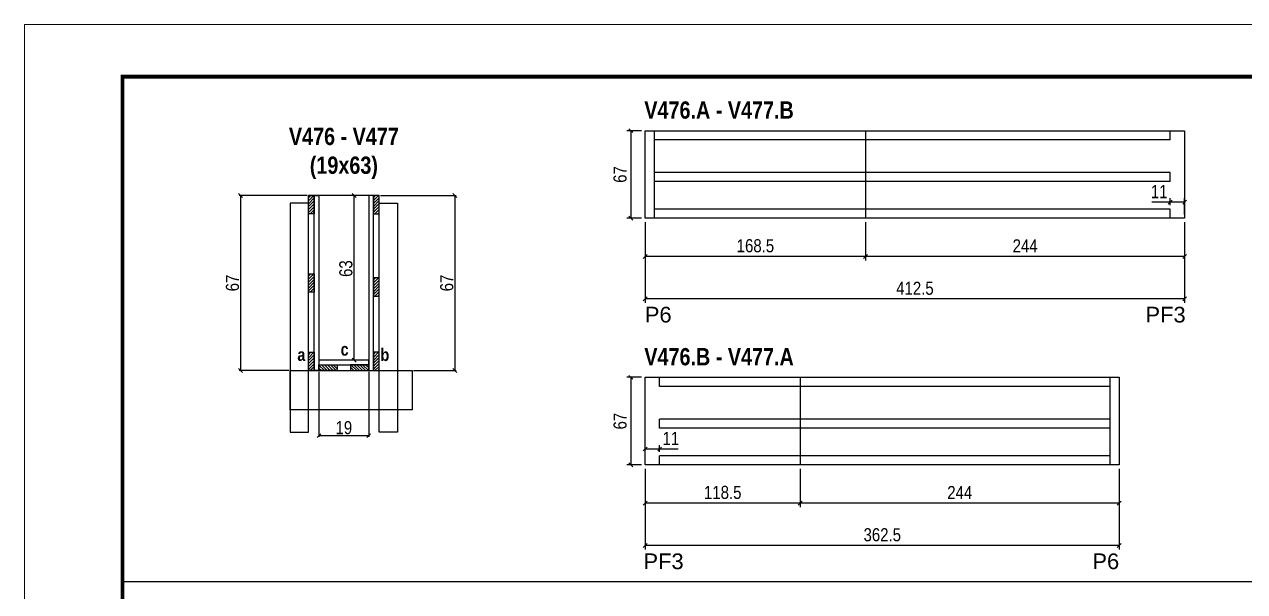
# Model space of a CAD drawing. Extents: x 3309 to 9563, y -2522 to 14608.
# Drawn here: x 8078 to 9011, y 9580 to 10014 of the extents above; entities that cross this region are included whole.
import ezdxf

# ---------------------------------------------------------------- set-up
doc = ezdxf.new("R2010")
doc.units = 0
doc.linetypes.add('DASHED', pattern=[0.75, 0.5, -0.25])
for name, color, linetype in [('5', 5, 'Continuous'), ('COTA', 241, 'Continuous'), ('detalhes', 4, 'Continuous'), ('NOMENCLATURA', 7, 'Continuous'), ('Painéis', 200, 'Continuous'), ('SARR_2.2x7', 40, 'Continuous'), ('SARR_3.5x7', 81, 'Continuous')]:
    doc.layers.add(name, color=color, linetype=linetype)
for name, color, linetype, lineweight in [('CONCRETO', 251, 'Continuous', 25), ('Folhas', 255, 'Continuous', 9), ('SARRAFO DE PRESSAO', 251, 'DASHED', 9)]:
    doc.layers.add(name, color=color, linetype=linetype, lineweight=lineweight)
doc.styles.add('COTA TECNICA', font='techl___.ttf', dxfattribs={"height": 10})
doc.styles.add('COTA TECNICA 2X', font='techl___.ttf', dxfattribs={"height": 10})
doc.styles.get("Standard").update_dxf_attribs({"font": 'arial.ttf'})
doc.styles.add('TECNICA', font='techb___.ttf', dxfattribs={"height": 10})
doc.dimstyles.new('PAINEL', dxfattribs={"dimtxt": 10, "dimasz": 3, "dimexe": 3, "dimexo": 3, "dimgap": 3, "dimtad": 1, "dimdec": 1, "dimzin": 12, "dimdsep": 46, "dimtxsty": 'COTA TECNICA', "dimblk1": 'OBLIQUE', "dimblk2": 'OBLIQUE', "dimsah": 1, "dimcen": 0.9, "dimclrd": 4, "dimclre": 4, "dimclrt": 240, "dimadec": 1, "dimazin": 3, "dimtfac": 1, "dimtdec": 1, "dimtmove": 0, "dimatfit": 3, "dimfxl": 1, "dimtolj": 1, "dimtzin": 12, "dimarcsym": 0})
doc.dimstyles.new('SECAO', dxfattribs={"dimscale": 0.333333, "dimtxt": 5, "dimasz": 9, "dimexe": 3, "dimexo": 3, "dimgap": 3, "dimtad": 1, "dimdec": 1, "dimlfac": 0.5, "dimzin": 12, "dimdsep": 46, "dimtxsty": 'COTA TECNICA 2X', "dimblk1": 'OBLIQUE', "dimblk2": 'OBLIQUE', "dimsah": 1, "dimcen": 0.9, "dimclrd": 4, "dimclre": 4, "dimclrt": 240, "dimadec": 1, "dimazin": 3, "dimtfac": 1, "dimtdec": 1, "dimtmove": 0, "dimatfit": 3, "dimfxl": 1, "dimtolj": 1, "dimtzin": 12, "dimarcsym": 0})
pattern_1 = [(135, (41538.6903, -113763.353), (-1.122532015, -1.122532015), [])]
pattern_2 = [(45, (-115217.018, -23472.7219), (-1.122532015, 1.122532015), [])]

# ---------------------------------------------------------------- blocks, each defined once
blk = doc.blocks.new('9999999999')
at = {"layer": 'Folhas'}
blk.add_lwpolyline([(98138.98, 34190.21), (99623.98, 34190.21), (99623.98, 35240.21), (98138.98, 35240.21)], close=True, dxfattribs=at)
at = {"layer": 'Folhas', "color": 30, "const_width": 3}
blk.add_lwpolyline([(98213.98, 34230.21), (99583.98, 34230.21), (99583.98, 35200.21), (98213.98, 35200.21)], close=True, dxfattribs=at)
blk = doc.blocks.new('_Oblique')
at = {"color": 0, "linetype": 'ByBlock', "lineweight": -2}
blk.add_line((-0.5, -0.5), (0.5, 0.5), dxfattribs=at)
blk = doc.blocks.new('*D1897')
at = {"layer": 'COTA', "color": 4, "lineweight": -2, "transparency": 16777216}
for p, q in [((8303.15, 9747.82), (8303.15, 9698.07)), ((8341.15, 9747.82), (8341.15, 9698.07)), ((8341.15, 9699.07), (8303.15, 9699.07))]:
    blk.add_line(p, q, dxfattribs=at)
at = {"layer": 'Defpoints', "color": 0, "transparency": 16777216}
for p in [(8303.15, 9748.82), (8341.15, 9748.82), (8303.15, 9699.07)]:
    blk.add_point(p, dxfattribs=at)
at = {"layer": 'COTA', "color": 4, "lineweight": -2, "transparency": 16777216, "xscale": 3, "yscale": 3, "zscale": 3, "rotation": 180}
blk.add_blockref('_Oblique', (8303.15, 9699.07), dxfattribs=at)
at = {"layer": 'COTA', "color": 4, "lineweight": -2, "transparency": 16777216, "xscale": 3, "yscale": 3, "zscale": 3}
blk.add_blockref('_Oblique', (8341.15, 9699.07), dxfattribs=at)
at = {"layer": 'COTA', "color": 240, "transparency": 16777216, "insert": (8322.15, 9705.15), "char_height": 10, "attachment_point": 5, "style": 'COTA TECNICA 2X'}
blk.add_mtext('\\A1;19', dxfattribs=at)
blk = doc.blocks.new('*D1898')
at = {"layer": 'COTA', "color": 4, "lineweight": -2, "transparency": 16777216}
for p, q in [((8294.15, 9882.82), (8242.12, 9882.82)), ((8243.12, 9882.82), (8243.12, 9748.82)), ((8280.15, 9748.82), (8242.12, 9748.82))]:
    blk.add_line(p, q, dxfattribs=at)
at = {"layer": 'Defpoints', "color": 0, "transparency": 16777216}
for p in [(8295.15, 9882.82, 0), (8243.12, 9748.82), (8281.15, 9748.82, 0)]:
    blk.add_point(p, dxfattribs=at)
at = {"layer": 'COTA', "color": 4, "lineweight": -2, "transparency": 16777216, "xscale": 3, "yscale": 3, "zscale": 3}
for p, rotation in [((8243.12, 9882.82), 90), ((8243.12, 9748.82), 270)]:
    blk.add_blockref('_Oblique', p, dxfattribs=dict(at, rotation=rotation))
at = {"layer": 'COTA', "color": 240, "transparency": 16777216, "insert": (8237.02, 9815.82), "char_height": 10, "attachment_point": 5, "rotation": 90, "style": 'COTA TECNICA 2X'}
blk.add_mtext('\\A1;67', dxfattribs=at)
blk = doc.blocks.new('*D1899')
at = {"layer": 'COTA', "color": 4, "lineweight": -2, "transparency": 16777216}
for p, q in [((8350.15, 9882.82), (8408.02, 9882.82)), ((8407.02, 9882.82), (8407.02, 9748.82)), ((8375.34, 9748.82), (8408.02, 9748.82))]:
    blk.add_line(p, q, dxfattribs=at)
at = {"layer": 'Defpoints', "color": 0, "transparency": 16777216}
for p in [(8349.15, 9882.82, 0), (8374.34, 9748.82, 0), (8407.02, 9748.82)]:
    blk.add_point(p, dxfattribs=at)
at = {"layer": 'COTA', "color": 4, "lineweight": -2, "transparency": 16777216, "xscale": 3, "yscale": 3, "zscale": 3}
for p, rotation in [((8407.02, 9882.82), 90), ((8407.02, 9748.82), 270)]:
    blk.add_blockref('_Oblique', p, dxfattribs=dict(at, rotation=rotation))
at = {"layer": 'COTA', "color": 240, "transparency": 16777216, "insert": (8400.92, 9815.82), "char_height": 10, "attachment_point": 5, "rotation": 90, "style": 'COTA TECNICA 2X'}
blk.add_mtext('\\A1;67', dxfattribs=at)
blk = doc.blocks.new('*D1900')
at = {"layer": 'COTA', "color": 4, "lineweight": -2, "transparency": 16777216}
for p, q in [((8340.15, 9882.82), (8328.98, 9882.82)), ((8329.98, 9756.82), (8329.98, 9882.82)), ((8340.15, 9756.82), (8328.98, 9756.82))]:
    blk.add_line(p, q, dxfattribs=at)
at = {"layer": 'Defpoints', "color": 0, "transparency": 16777216}
for p in [(8329.98, 9882.82), (8341.15, 9882.82), (8341.15, 9756.82)]:
    blk.add_point(p, dxfattribs=at)
at = {"layer": 'COTA', "color": 4, "lineweight": -2, "transparency": 16777216, "xscale": 3, "yscale": 3, "zscale": 3}
for p, rotation in [((8329.98, 9882.82), 90), ((8329.98, 9756.82), 270)]:
    blk.add_blockref('_Oblique', p, dxfattribs=dict(at, rotation=rotation))
at = {"layer": 'COTA', "color": 240, "transparency": 16777216, "insert": (8323.76, 9826.82), "char_height": 10, "attachment_point": 5, "rotation": 90, "style": 'COTA TECNICA 2X'}
blk.add_mtext('\\A1;63', dxfattribs=at)
blk = doc.blocks.new('*D1901')
at = {"layer": 'COTA', "color": 4, "lineweight": -2, "transparency": 16777216}
for p, q in [((8552.68, 9862.3), (8552.68, 9800.64)), ((8965.18, 9862.3), (8965.18, 9800.64)), ((8965.18, 9803.64), (8552.68, 9803.64))]:
    blk.add_line(p, q, dxfattribs=at)
at = {"layer": 'Defpoints', "color": 0, "transparency": 16777216}
for p in [(8552.68, 9865.3), (8965.18, 9865.3), (8552.68, 9803.64)]:
    blk.add_point(p, dxfattribs=at)
at = {"layer": 'COTA', "color": 4, "lineweight": -2, "transparency": 16777216, "xscale": 3, "yscale": 3, "zscale": 3, "rotation": 180}
blk.add_blockref('_Oblique', (8552.68, 9803.64), dxfattribs=at)
at = {"layer": 'COTA', "color": 4, "lineweight": -2, "transparency": 16777216, "xscale": 3, "yscale": 3, "zscale": 3}
blk.add_blockref('_Oblique', (8965.18, 9803.64), dxfattribs=at)
at = {"layer": 'COTA', "color": 240, "transparency": 16777216, "insert": (8758.93, 9811.75), "char_height": 10, "attachment_point": 5, "style": 'COTA TECNICA'}
blk.add_mtext('\\A1;412.5', dxfattribs=at)
blk = doc.blocks.new('*D1902')
at = {"layer": 'COTA', "color": 4, "lineweight": -2, "transparency": 16777216}
for p, q in [((8721.18, 9862.3), (8721.18, 9833.13)), ((8965.18, 9862.3), (8965.18, 9833.13)), ((8965.18, 9836.13), (8721.18, 9836.13))]:
    blk.add_line(p, q, dxfattribs=at)
at = {"layer": 'Defpoints', "color": 0, "transparency": 16777216}
for p in [(8721.18, 9865.3), (8965.18, 9865.3), (8721.18, 9836.13)]:
    blk.add_point(p, dxfattribs=at)
at = {"layer": 'COTA', "color": 4, "lineweight": -2, "transparency": 16777216, "xscale": 3, "yscale": 3, "zscale": 3, "rotation": 180}
blk.add_blockref('_Oblique', (8721.18, 9836.13), dxfattribs=at)
at = {"layer": 'COTA', "color": 4, "lineweight": -2, "transparency": 16777216, "xscale": 3, "yscale": 3, "zscale": 3}
blk.add_blockref('_Oblique', (8965.18, 9836.13), dxfattribs=at)
at = {"layer": 'COTA', "color": 240, "transparency": 16777216, "insert": (8843.18, 9844.2), "char_height": 10, "attachment_point": 5, "style": 'COTA TECNICA'}
blk.add_mtext('\\A1;244', dxfattribs=at)
blk = doc.blocks.new('*D1903')
at = {"layer": 'COTA', "color": 4, "lineweight": -2, "transparency": 16777216}
for p, q in [((8552.68, 9862.3), (8552.68, 9833.13)), ((8721.18, 9862.3), (8721.18, 9833.13)), ((8721.18, 9836.13), (8552.68, 9836.13))]:
    blk.add_line(p, q, dxfattribs=at)
at = {"layer": 'Defpoints', "color": 0, "transparency": 16777216}
for p in [(8552.68, 9865.3), (8721.18, 9865.3), (8552.68, 9836.13)]:
    blk.add_point(p, dxfattribs=at)
at = {"layer": 'COTA', "color": 4, "lineweight": -2, "transparency": 16777216, "xscale": 3, "yscale": 3, "zscale": 3, "rotation": 180}
blk.add_blockref('_Oblique', (8552.68, 9836.13), dxfattribs=at)
at = {"layer": 'COTA', "color": 4, "lineweight": -2, "transparency": 16777216, "xscale": 3, "yscale": 3, "zscale": 3}
blk.add_blockref('_Oblique', (8721.18, 9836.13), dxfattribs=at)
at = {"layer": 'COTA', "color": 240, "transparency": 16777216, "insert": (8636.93, 9844.26), "char_height": 10, "attachment_point": 5, "style": 'COTA TECNICA'}
blk.add_mtext('\\A1;168.5', dxfattribs=at)
blk = doc.blocks.new('*D1904')
at = {"layer": 'COTA', "color": 4, "lineweight": -2, "transparency": 16777216}
for p, q in [((8549.68, 9932.3), (8538.57, 9932.3)), ((8541.57, 9932.3), (8541.57, 9865.3)), ((8549.68, 9865.3), (8538.57, 9865.3))]:
    blk.add_line(p, q, dxfattribs=at)
at = {"layer": 'Defpoints', "color": 0, "transparency": 16777216}
for p in [(8552.68, 9932.3), (8541.57, 9865.3), (8552.68, 9865.3)]:
    blk.add_point(p, dxfattribs=at)
at = {"layer": 'COTA', "color": 4, "lineweight": -2, "transparency": 16777216, "xscale": 3, "yscale": 3, "zscale": 3}
for p, rotation in [((8541.57, 9932.3), 90), ((8541.57, 9865.3), 270)]:
    blk.add_blockref('_Oblique', p, dxfattribs=dict(at, rotation=rotation))
at = {"layer": 'COTA', "color": 240, "transparency": 16777216, "insert": (8533.47, 9898.8), "char_height": 10, "attachment_point": 5, "rotation": 90, "style": 'COTA TECNICA'}
blk.add_mtext('\\A1;67', dxfattribs=at)
blk = doc.blocks.new('*D1905')
at = {"layer": 'COTA', "color": 4, "lineweight": -2, "transparency": 16777216}
for p, q in [((8552.68, 9673.69), (8552.68, 9612.02)), ((8915.18, 9673.69), (8915.18, 9612.02)), ((8915.18, 9615.02), (8552.68, 9615.02))]:
    blk.add_line(p, q, dxfattribs=at)
at = {"layer": 'Defpoints', "color": 0, "transparency": 16777216}
for p in [(8552.68, 9676.69), (8915.18, 9676.69), (8552.68, 9615.02)]:
    blk.add_point(p, dxfattribs=at)
at = {"layer": 'COTA', "color": 4, "lineweight": -2, "transparency": 16777216, "xscale": 3, "yscale": 3, "zscale": 3, "rotation": 180}
blk.add_blockref('_Oblique', (8552.68, 9615.02), dxfattribs=at)
at = {"layer": 'COTA', "color": 4, "lineweight": -2, "transparency": 16777216, "xscale": 3, "yscale": 3, "zscale": 3}
blk.add_blockref('_Oblique', (8915.18, 9615.02), dxfattribs=at)
at = {"layer": 'COTA', "color": 240, "transparency": 16777216, "insert": (8733.93, 9623.24), "char_height": 10, "attachment_point": 5, "style": 'COTA TECNICA'}
blk.add_mtext('\\A1;362.5', dxfattribs=at)
blk = doc.blocks.new('*D1906')
at = {"layer": 'COTA', "color": 4, "lineweight": -2, "transparency": 16777216}
for p, q in [((8671.18, 9673.69), (8671.18, 9644.51)), ((8915.18, 9673.69), (8915.18, 9644.51)), ((8915.18, 9647.51), (8671.18, 9647.51))]:
    blk.add_line(p, q, dxfattribs=at)
at = {"layer": 'Defpoints', "color": 0, "transparency": 16777216}
for p in [(8671.18, 9676.69), (8915.18, 9676.69), (8671.18, 9647.51)]:
    blk.add_point(p, dxfattribs=at)
at = {"layer": 'COTA', "color": 4, "lineweight": -2, "transparency": 16777216, "xscale": 3, "yscale": 3, "zscale": 3, "rotation": 180}
blk.add_blockref('_Oblique', (8671.18, 9647.51), dxfattribs=at)
at = {"layer": 'COTA', "color": 4, "lineweight": -2, "transparency": 16777216, "xscale": 3, "yscale": 3, "zscale": 3}
blk.add_blockref('_Oblique', (8915.18, 9647.51), dxfattribs=at)
at = {"layer": 'COTA', "color": 240, "transparency": 16777216, "insert": (8793.18, 9655.58), "char_height": 10, "attachment_point": 5, "style": 'COTA TECNICA'}
blk.add_mtext('\\A1;244', dxfattribs=at)
blk = doc.blocks.new('*D1907')
at = {"layer": 'COTA', "color": 4, "lineweight": -2, "transparency": 16777216}
for p, q in [((8552.68, 9673.69), (8552.68, 9644.51)), ((8671.18, 9673.69), (8671.18, 9644.51)), ((8671.18, 9647.51), (8552.68, 9647.51))]:
    blk.add_line(p, q, dxfattribs=at)
at = {"layer": 'Defpoints', "color": 0, "transparency": 16777216}
for p in [(8552.68, 9676.69), (8671.18, 9676.69), (8552.68, 9647.51)]:
    blk.add_point(p, dxfattribs=at)
at = {"layer": 'COTA', "color": 4, "lineweight": -2, "transparency": 16777216, "xscale": 3, "yscale": 3, "zscale": 3, "rotation": 180}
blk.add_blockref('_Oblique', (8552.68, 9647.51), dxfattribs=at)
at = {"layer": 'COTA', "color": 4, "lineweight": -2, "transparency": 16777216, "xscale": 3, "yscale": 3, "zscale": 3}
blk.add_blockref('_Oblique', (8671.18, 9647.51), dxfattribs=at)
at = {"layer": 'COTA', "color": 240, "transparency": 16777216, "insert": (8611.93, 9655.64), "char_height": 10, "attachment_point": 5, "style": 'COTA TECNICA'}
blk.add_mtext('\\A1;118.5', dxfattribs=at)
blk = doc.blocks.new('*D1908')
at = {"layer": 'COTA', "color": 4, "lineweight": -2, "transparency": 16777216}
for p, q in [((8549.68, 9743.69), (8538.57, 9743.69)), ((8541.57, 9743.69), (8541.57, 9676.69)), ((8549.68, 9676.69), (8538.57, 9676.69))]:
    blk.add_line(p, q, dxfattribs=at)
at = {"layer": 'Defpoints', "color": 0, "transparency": 16777216}
for p in [(8552.68, 9743.69), (8541.57, 9676.69), (8552.68, 9676.69)]:
    blk.add_point(p, dxfattribs=at)
at = {"layer": 'COTA', "color": 4, "lineweight": -2, "transparency": 16777216, "xscale": 3, "yscale": 3, "zscale": 3}
for p, rotation in [((8541.57, 9743.69), 90), ((8541.57, 9676.69), 270)]:
    blk.add_blockref('_Oblique', p, dxfattribs=dict(at, rotation=rotation))
at = {"layer": 'COTA', "color": 240, "transparency": 16777216, "insert": (8533.47, 9710.19), "char_height": 10, "attachment_point": 5, "rotation": 90, "style": 'COTA TECNICA'}
blk.add_mtext('\\A1;67', dxfattribs=at)
blk = doc.blocks.new('*D1909')
at = {"layer": 'COTA', "color": 4, "lineweight": -2, "transparency": 16777216}
for p, q in [((8552.68, 9679.69), (8552.68, 9691.89)), ((8552.68, 9688.89), (8563.68, 9688.89)), ((8563.68, 9686.69), (8563.68, 9691.89)), ((8563.68, 9688.89), (8577.77, 9688.89))]:
    blk.add_line(p, q, dxfattribs=at)
at = {"layer": 'Defpoints', "color": 0, "transparency": 16777216}
for p in [(8563.68, 9688.89), (8563.68, 9683.69), (8552.68, 9676.69)]:
    blk.add_point(p, dxfattribs=at)
at = {"layer": 'COTA', "color": 4, "lineweight": -2, "transparency": 16777216, "xscale": 3, "yscale": 3, "zscale": 3, "rotation": 180}
blk.add_blockref('_Oblique', (8552.68, 9688.89), dxfattribs=at)
at = {"layer": 'COTA', "color": 4, "lineweight": -2, "transparency": 16777216, "xscale": 3, "yscale": 3, "zscale": 3}
blk.add_blockref('_Oblique', (8563.68, 9688.89), dxfattribs=at)
at = {"layer": 'COTA', "color": 240, "transparency": 16777216, "insert": (8572.22, 9696.95), "char_height": 10, "attachment_point": 5, "style": 'COTA TECNICA'}
blk.add_mtext('\\A1;11', dxfattribs=at)
blk = doc.blocks.new('*D1910')
at = {"layer": 'COTA', "color": 4, "lineweight": -2, "transparency": 16777216}
for p, q in [((8954.18, 9877.61), (8940.09, 9877.61)), ((8954.18, 9875.3), (8954.18, 9880.61)), ((8965.18, 9877.61), (8954.18, 9877.61)), ((8965.18, 9868.3), (8965.18, 9880.61))]:
    blk.add_line(p, q, dxfattribs=at)
at = {"layer": 'Defpoints', "color": 0, "transparency": 16777216}
for p in [(8954.18, 9877.61), (8954.18, 9872.3), (8965.18, 9865.3)]:
    blk.add_point(p, dxfattribs=at)
at = {"layer": 'COTA', "color": 4, "lineweight": -2, "transparency": 16777216, "xscale": 3, "yscale": 3, "zscale": 3, "rotation": 180}
blk.add_blockref('_Oblique', (8954.18, 9877.61), dxfattribs=at)
at = {"layer": 'COTA', "color": 4, "lineweight": -2, "transparency": 16777216, "xscale": 3, "yscale": 3, "zscale": 3}
blk.add_blockref('_Oblique', (8965.18, 9877.61), dxfattribs=at)
at = {"layer": 'COTA', "color": 240, "transparency": 16777216, "insert": (8945.63, 9885.67), "char_height": 10, "attachment_point": 5, "style": 'COTA TECNICA'}
blk.add_mtext('\\A1;11', dxfattribs=at)

msp = doc.modelspace()

# ---------------------------------------------------------------- hatches: boundary and pattern name
at = {"layer": 'SARR_2.2x7'}
h = msp.add_hatch(dxfattribs=at)
h.set_pattern_fill('ANSI31', color=256, scale=0.5)
h.set_pattern_definition([(45, (-115217.018, -23352.7219), (-1.122532015, 1.122532015), [])])
h.paths.add_polyline_path([(8295.15, 9868.82), (8299.55, 9868.82), (8299.55, 9882.82), (8295.15, 9882.82)])
h = msp.add_hatch(dxfattribs=at)
h.set_pattern_fill('ANSI31', color=256, scale=0.5)
h.set_pattern_definition([(45, (-115217.018, -23352.7219), (-1.122532015, 1.122532015), [])])
h.paths.add_polyline_path([(8349.15, 9868.82), (8344.75, 9868.82), (8344.75, 9882.82), (8349.15, 9882.82)])
h = msp.add_hatch(dxfattribs=at)
h.set_pattern_fill('ANSI31', color=256, scale=0.5)
h.set_pattern_definition([(45, (-115217.018, -23412.7219), (-1.122532015, 1.122532015), [])])
h.paths.add_polyline_path([(8295.15, 9808.82), (8299.55, 9808.82), (8299.55, 9822.82), (8295.15, 9822.82)])
h = msp.add_hatch(dxfattribs=at)
h.set_pattern_fill('ANSI31', color=256, scale=0.5)
h.set_pattern_definition([(45, (-115217.018, -23415.7219), (-1.122532015, 1.122532015), [])])
h.paths.add_polyline_path([(8349.15, 9805.82), (8344.75, 9805.82), (8344.75, 9819.82), (8349.15, 9819.82)])
h = msp.add_hatch(dxfattribs=at)
h.set_pattern_fill('ANSI31', color=256, scale=0.5)
h.set_pattern_definition(pattern_2)
h.paths.add_polyline_path([(8295.15, 9748.82), (8299.55, 9748.82), (8299.55, 9762.82), (8295.15, 9762.82)])
h = msp.add_hatch(dxfattribs=at)
h.set_pattern_fill('ANSI31', color=256, scale=0.5)
h.set_pattern_definition(pattern_2)
h.paths.add_polyline_path([(8349.15, 9748.82), (8344.75, 9748.82), (8344.75, 9762.82), (8349.15, 9762.82)])
h = msp.add_hatch(dxfattribs=at)
h.set_pattern_fill('ANSI31', color=256, scale=0.5, angle=90)
h.set_pattern_definition(pattern_1)
h.paths.add_polyline_path([(8317.15, 9748.82), (8317.15, 9753.22), (8303.15, 9753.22), (8303.15, 9748.82)])
h = msp.add_hatch(dxfattribs=at)
h.set_pattern_fill('ANSI31', color=256, scale=0.5, angle=90)
h.set_pattern_definition(pattern_1)
h.paths.add_polyline_path([(8327.15, 9753.22), (8327.15, 9748.82), (8341.15, 9748.82), (8341.15, 9753.22)])

# ---------------------------------------------------------------- linework, layer by layer
at = {"layer": 'CONCRETO', "linetype": 'Continuous'}
msp.add_line((8349.15, 9882.82), (8295.15, 9882.82), dxfattribs=at)
at = {"layer": 'COTA'}
msp.add_line((8152.87, 9587.47), (9522.87, 9587.47), dxfattribs=at)
at = {"layer": 'Painéis', "linetype": 'ByBlock'}
for p, q in [((8552.68, 9865.3), (8552.68, 9932.3)), ((8552.68, 9932.3), (8965.18, 9932.3)), ((8721.18, 9932.3), (8721.18, 9865.3)), ((8965.18, 9932.3), (8965.18, 9865.3)), ((8965.18, 9865.3), (8552.68, 9865.3)), ((8552.68, 9676.69), (8552.68, 9743.69)), ((8552.68, 9743.69), (8915.18, 9743.69)), ((8671.18, 9743.69), (8671.18, 9676.69)), ((8915.18, 9743.69), (8915.18, 9676.69)), ((8915.18, 9676.69), (8552.68, 9676.69))]:
    msp.add_line(p, q, dxfattribs=at)
at = {"layer": 'Painéis', "linetype": 'Continuous'}
for points in [[(8299.55, 9748.82), (8299.55, 9882.82), (8303.15, 9882.82), (8303.15, 9748.82)], [(8344.75, 9748.82), (8344.75, 9882.82), (8341.15, 9882.82), (8341.15, 9748.82)], [(8341.15, 9756.82), (8303.15, 9756.82), (8303.15, 9753.22), (8341.15, 9753.22)]]:
    msp.add_lwpolyline(points, close=True, dxfattribs=at)
at = {"layer": 'SARR_2.2x7', "linetype": 'Continuous'}
for p, q in [((8559.68, 9865.3), (8559.68, 9932.3)), ((8954.18, 9925.3), (8954.18, 9932.3)), ((8721.18, 9925.3), (8559.68, 9925.3)), ((8954.18, 9925.3), (8721.18, 9925.3)), ((8721.18, 9900.42), (8559.68, 9900.42)), ((8721.18, 9893.42), (8559.68, 9893.42)), ((8954.18, 9900.42), (8721.18, 9900.42)), ((8954.18, 9893.42), (8721.18, 9893.42)), ((8954.18, 9893.42), (8954.18, 9900.42)), ((8721.18, 9872.3), (8559.68, 9872.3)), ((8954.18, 9872.3), (8721.18, 9872.3)), ((8954.18, 9865.3), (8954.18, 9872.3)), ((8563.68, 9736.69), (8563.68, 9743.69)), ((8908.18, 9676.69), (8908.18, 9743.69)), ((8671.18, 9736.69), (8563.68, 9736.69)), ((8908.18, 9736.69), (8671.18, 9736.69)), ((8671.18, 9711.8), (8563.68, 9711.8)), ((8563.68, 9704.8), (8563.68, 9711.8)), ((8908.18, 9711.8), (8671.18, 9711.8)), ((8671.18, 9704.8), (8563.68, 9704.8)), ((8908.18, 9704.8), (8671.18, 9704.8)), ((8563.68, 9676.69), (8563.68, 9683.69)), ((8671.18, 9683.69), (8563.68, 9683.69)), ((8908.18, 9683.69), (8671.18, 9683.69))]:
    msp.add_line(p, q, dxfattribs=at)
at = {"layer": 'SARR_2.2x7'}
for points in [[(8299.55, 9882.82), (8299.55, 9868.82), (8295.15, 9868.82), (8295.15, 9882.82)], [(8344.75, 9882.82), (8344.75, 9868.82), (8349.15, 9868.82), (8349.15, 9882.82)], [(8299.55, 9822.82), (8299.55, 9808.82), (8295.15, 9808.82), (8295.15, 9822.82)], [(8344.75, 9819.82), (8344.75, 9805.82), (8349.15, 9805.82), (8349.15, 9819.82)], [(8299.55, 9762.82), (8299.55, 9748.82), (8295.15, 9748.82), (8295.15, 9762.82)], [(8344.75, 9762.82), (8344.75, 9748.82), (8349.15, 9748.82), (8349.15, 9762.82)], [(8303.15, 9753.22), (8317.15, 9753.22), (8317.15, 9748.82), (8303.15, 9748.82)], [(8341.15, 9753.22), (8327.15, 9753.22), (8327.15, 9748.82), (8341.15, 9748.82)]]:
    msp.add_lwpolyline(points, close=True, dxfattribs=at)
at = {"layer": 'SARR_3.5x7'}
for points in [[(8295.15, 9876.82), (8281.15, 9876.82), (8281.15, 9701.84), (8295.15, 9701.84)], [(8349.15, 9876.82), (8363.15, 9876.82), (8363.15, 9701.84), (8349.15, 9701.84)], [(8281.15, 9748.82), (8374.34, 9748.82), (8374.34, 9718.73), (8281.15, 9718.73)]]:
    msp.add_lwpolyline(points, close=True, dxfattribs=at)

# ---------------------------------------------------------------- block references
at = {"layer": 'SARRAFO DE PRESSAO', "color": 6, "linetype": 'ByBlock'}
msp.add_blockref('9999999999', (-90061.11, -25226.65), dxfattribs=at)

# ---------------------------------------------------------------- texts
at = {"layer": '5', "linetype": 'Continuous'}
for s, rotation, p in [('P6', 0.00004, (8552.33, 9785.63)), ('PF3', 359.99996, (8935.2, 9785.63)), ('PF3', 0.00004, (8551.29, 9597.01)), ('P6', 359.99996, (8894.62, 9597.01))]:
    msp.add_text(s, height=12, rotation=rotation, dxfattribs=at).set_placement(p)
at = {"layer": 'detalhes', "style": 'TECNICA'}
for s, p in [('a', (8286.63, 9756.18)), ('c', (8319.7, 9760.29)), ('b', (8350.19, 9756.17))]:
    msp.add_text(s, height=9.6, dxfattribs=at).set_placement(p)
at = {"layer": 'NOMENCLATURA', "style": 'TECNICA'}
for s, p in [('V476.A - V477.B', (8551.96, 9941.49)), ('V476.B - V477.A', (8551.96, 9752.87))]:
    msp.add_text(s, height=13.2, dxfattribs=at).set_placement(p)
at = {"layer": 'NOMENCLATURA', "insert": (8322.18, 9934.51), "char_height": 13.2, "attachment_point": 2, "style": 'TECNICA'}
msp.add_mtext_dynamic_manual_height_columns('V476 - V477\\P(19x63)', width=300.2766, gutter_width=1, heights=[0], dxfattribs=at)

# ---------------------------------------------------------------- dimensions: what is measured, and where the dimension line sits
at = {"layer": 'COTA'}
for base, p1, p2, angle, dimstyle, picture, middle in [((8541.57, 9865.3), (8552.68, 9932.3), (8552.68, 9865.3), 90, 'PAINEL', '*D1904', (8533.47, 9898.8)), ((8243.12, 9748.82, 0), (8295.15, 9882.82), (8281.15, 9748.82), 90, 'SECAO', '*D1898', (8237.02, 9815.82, 0)), ((8407.02, 9748.82, 0), (8349.15, 9882.82), (8374.34, 9748.82), 90, 'SECAO', '*D1899', (8400.92, 9815.82, 0)), ((8721.18, 9836.13), (8965.18, 9865.3), (8721.18, 9865.3), 180, 'PAINEL', '*D1902', (8843.18, 9844.2)), ((8541.57, 9676.69), (8552.68, 9743.69), (8552.68, 9676.69), 90, 'PAINEL', '*D1908', (8533.47, 9710.19)), ((8671.18, 9647.51), (8915.18, 9676.69), (8671.18, 9676.69), 180, 'PAINEL', '*D1906', (8793.18, 9655.58))]:
    dim = msp.add_linear_dim(base=base, p1=p1, p2=p2, angle=angle, dimstyle=dimstyle, dxfattribs=at)
    dim.commit()
    dim.dimension.update_dxf_attribs({"geometry": picture, "text_midpoint": middle})
for base, p1, p2, picture, middle in [((8954.18, 9877.61), (8965.18, 9865.3), (8954.18, 9872.3), '*D1910', (8945.63, 9885.67)), ((8552.68, 9803.64), (8965.18, 9865.3), (8552.68, 9865.3), '*D1901', (8758.93, 9811.75)), ((8563.68, 9688.89), (8552.68, 9676.69), (8563.68, 9683.69), '*D1909', (8572.22, 9696.95)), ((8552.68, 9615.02), (8915.18, 9676.69), (8552.68, 9676.69), '*D1905', (8733.93, 9623.24))]:
    dim = msp.add_linear_dim(base=base, p1=p1, p2=p2, dimstyle='PAINEL', dxfattribs=at)
    dim.commit()
    dim.dimension.update_dxf_attribs({"geometry": picture, "text_midpoint": middle})
for base, p1, p2, angle, picture, middle in [((8329.98, 9882.82), (8341.15, 9756.82), (8341.15, 9882.82), 90, '*D1900', (8329.98, 9826.82)), ((8303.15, 9699.07), (8341.15, 9748.82), (8303.15, 9748.82), 180, '*D1897', (8322.15, 9699.07))]:
    dim = msp.add_linear_dim(base=base, p1=p1, p2=p2, angle=angle, dimstyle='SECAO', dxfattribs=at)
    dim.commit()
    dim.dimension.update_dxf_attribs({"geometry": picture, "text_midpoint": middle, "dimtype": 160})
for base, p1, p2, picture, middle in [((8552.68, 9836.13), (8721.18, 9865.3), (8552.68, 9865.3), '*D1903', (8636.93, 9844.26)), ((8552.68, 9647.51), (8671.18, 9676.69), (8552.68, 9676.69), '*D1907', (8611.93, 9655.64))]:
    dim = msp.add_linear_dim(base=base, p1=p1, p2=p2, angle=180, dimstyle='PAINEL', override={"dimtmove": 1}, dxfattribs=at)
    dim.commit()
    dim.dimension.update_dxf_attribs({"geometry": picture, "text_midpoint": middle})

doc.saveas('drawing.dxf')
